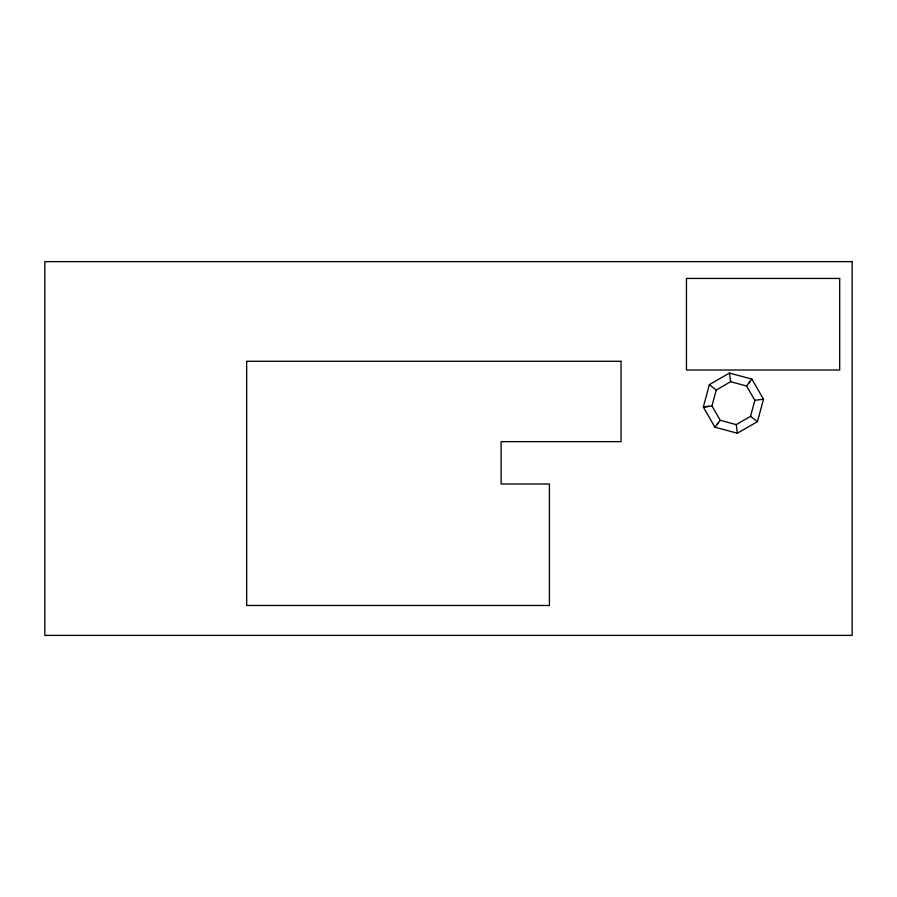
<?xml version="1.0" encoding="UTF-8"?>
<svg xmlns="http://www.w3.org/2000/svg" width="897" height="897" viewBox="0 0 897 897"><rect width="100%" height="100%" fill="white"/><g stroke="black" fill="none" stroke-linecap="round" stroke-linejoin="round"><path stroke-width="1.35" d="M703.326 407.047L709.381 384.634L729.508 373.062L751.921 379.117L763.493 399.243L757.438 421.657L737.312 433.229L714.898 427.174L703.326 407.047L711.96 405.926L720.201 420.289L736.19 424.606L750.542 416.354L754.859 400.365L746.607 386.013L730.629 381.696L716.243 390.049L709.381 384.634M711.96 405.926L716.266 389.96M750.542 416.354L757.438 421.657M716.95 424.516L718.183 422.913M748.636 383.389L749.87 381.774M714.898 427.174L720.313 420.312M751.921 379.117L746.495 385.979M730.618 381.696L729.508 373.062M736.28 424.55L737.312 433.229M704.145 406.946L708.675 406.352M762.674 399.356L763.493 399.243L754.814 400.286M852.15 261.621L44.85 261.621L44.85 635.379L852.15 635.379L852.15 261.621M839.693 278.44L686.452 278.44L686.452 370.013L839.693 370.013L839.693 278.44M621.049 361.289L246.675 361.289L246.675 605.475L549.413 605.475L549.413 484.01L501.131 484.01L501.131 441.649L621.049 441.649L621.049 361.289"/></g></svg>
